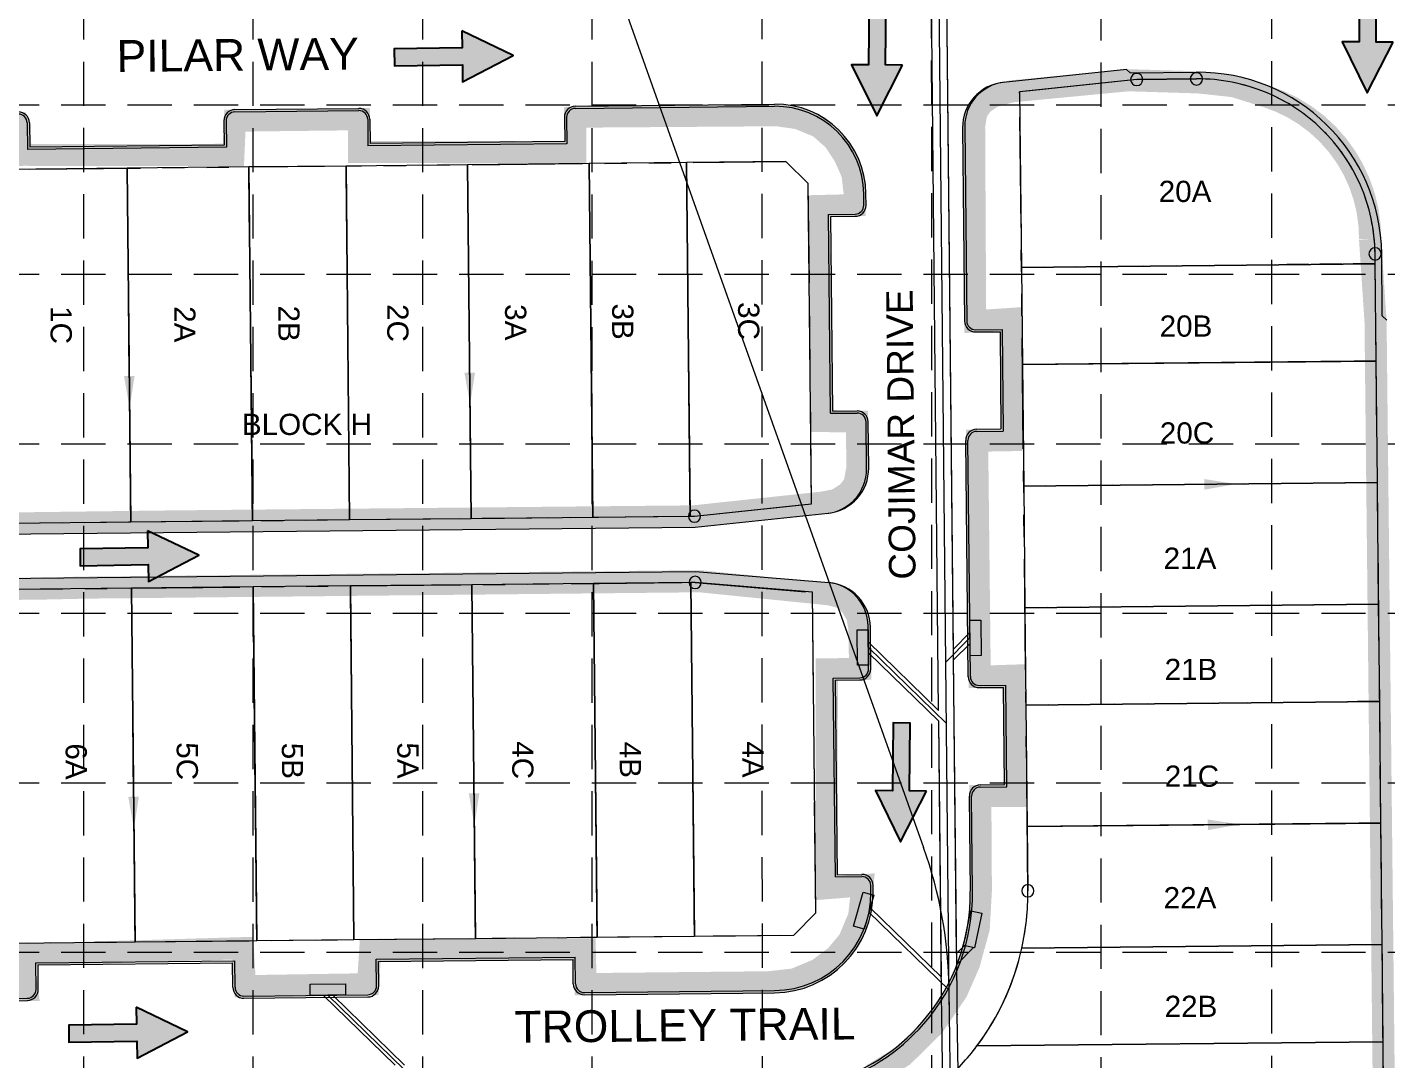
# Model space of a CAD drawing. Extents: x 2509062 to 2510599, y 7103311 to 7105769.
# Drawn here: x 2510009.5 to 2510317, y 7104323.9 to 7104557.5 of the extents above; entities that cross this region are included whole.
import ezdxf
from ezdxf.enums import TextEntityAlignment as Align

# ---------------------------------------------------------------- set-up
doc = ezdxf.new("R2010")
doc.units = 0
doc.header["$LTSCALE"] = 40
doc.header["$MEASUREMENT"] = 0
for name, pattern in [('DASHED', [0.75, 0.5, -0.25]), ('HIDDEN', [0.375, 0.25, -0.125]), ('HIDDEN2', [0.1875, 0.125, -0.0625]), ('PHANTOM2', [1.25, 0.625, -0.125, 0.125, -0.125, 0.125, -0.125])]:
    doc.linetypes.add(name, pattern=pattern)
for name, color, linetype in [('1 EROSION BLANKET', 84, 'Continuous'), ('C-FLOW-ARRW-E', 14, 'Continuous'), ('C-STNAMES-R11', 1, 'Continuous'), ('GRID', 254, 'DASHED'), ('STORM', 5, 'Continuous'), ('XHO461B_PT$0$V-AREA', 6, 'Continuous'), ('XHO461B_PT$0$V-PROP-SUBD-IDEN-BLOK-N-P2', 14, 'Continuous'), ('XHO461B_PT$0$V-PROP-SUBD-IDEN-N-P2', 14, 'Continuous'), ('XHO461B_PT$0$V-PROP-SUBD-N-P2', 14, 'HIDDEN2'), ('XHO461B_PT$0$V-RWAY-LINE-DETL-N-P2', 14, 'Continuous'), ('XHO461B_PT$0$V-RWAY-LINE-N-P2', 14, 'PHANTOM2'), ('XHO461C_PV$0$C-ROAD-BACK-PH2', 12, 'Continuous'), ('XHO461C_PV$0$C-ROAD-FACE-PH2', 12, 'Continuous'), ('XHO461PT$0$C-ROAD-IDEN-N-P1', 1, 'Continuous')]:
    doc.layers.add(name, color=color, linetype=linetype)
doc.styles.get("Standard").update_dxf_attribs({"font": 'ARIAL.TTF'})

msp = doc.modelspace()

# ---------------------------------------------------------------- linework, layer by layer
for points in [[(2510318.39, 7104554.11), (2510314.55, 7104554.14), (2510314.67, 7104569.5), (2510310.83, 7104569.53), (2510310.71, 7104554.17), (2510306.87, 7104554.2), (2510312.54, 7104542.64), (2510318.39, 7104554.11)], [(2510207.47, 7104548.93), (2510203.63, 7104548.96), (2510203.76, 7104564.32), (2510199.92, 7104564.35), (2510199.79, 7104548.99), (2510195.95, 7104549.02), (2510201.62, 7104537.46), (2510207.47, 7104548.93)], [(2510107.8, 7104556.67), (2510107.86, 7104552.83), (2510092.5, 7104552.59), (2510092.56, 7104548.75), (2510107.92, 7104548.99), (2510107.98, 7104545.15), (2510119.41, 7104551.09), (2510107.8, 7104556.67)], [(2510036.74, 7104443.62), (2510036.8, 7104439.78), (2510021.45, 7104439.54), (2510021.51, 7104435.7), (2510036.87, 7104435.94), (2510036.93, 7104432.1), (2510048.35, 7104438.05), (2510036.74, 7104443.62)], [(2510212.88, 7104384.73), (2510209.04, 7104384.76), (2510209.16, 7104400.12), (2510205.32, 7104400.15), (2510205.2, 7104384.79), (2510201.36, 7104384.82), (2510207.03, 7104373.26), (2510212.88, 7104384.73)], [(2510034.17, 7104335.86), (2510034.24, 7104332.02), (2510018.88, 7104331.78), (2510018.94, 7104327.94), (2510034.3, 7104328.18), (2510034.36, 7104324.34), (2510045.78, 7104330.28), (2510034.17, 7104335.86)]]:
    msp.add_lwpolyline(points, close=True)
at = {"color": 254}
for points in [[(2510314.67, 7104569.5), (2510310.83, 7104569.53), (2510314.55, 7104554.14), (2510310.71, 7104554.17)], [(2510203.76, 7104564.32), (2510199.92, 7104564.35), (2510203.63, 7104548.96), (2510199.79, 7104548.99)], [(2510107.98, 7104545.15), (2510107.8, 7104556.67), (2510119.41, 7104551.09), (2510107.8, 7104556.67)], [(2510306.87, 7104554.2), (2510318.39, 7104554.11), (2510312.54, 7104542.64), (2510318.39, 7104554.11)], [(2510092.5, 7104552.59), (2510092.56, 7104548.75), (2510107.86, 7104552.83), (2510107.92, 7104548.99)], [(2510195.95, 7104549.02), (2510207.47, 7104548.93), (2510201.62, 7104537.46), (2510207.47, 7104548.93)], [(2510036.93, 7104432.1), (2510036.74, 7104443.62), (2510048.35, 7104438.05), (2510036.74, 7104443.62)], [(2510021.45, 7104439.54), (2510021.51, 7104435.7), (2510036.8, 7104439.78), (2510036.87, 7104435.94)], [(2510209.16, 7104400.12), (2510205.32, 7104400.15), (2510209.04, 7104384.76), (2510205.2, 7104384.79)], [(2510201.36, 7104384.82), (2510212.88, 7104384.73), (2510207.03, 7104373.26), (2510212.88, 7104384.73)], [(2510034.36, 7104324.34), (2510034.17, 7104335.86), (2510045.78, 7104330.28), (2510034.17, 7104335.86)], [(2510018.88, 7104331.78), (2510018.94, 7104327.94), (2510034.24, 7104332.02), (2510034.3, 7104328.18)]]:
    msp.add_solid(points, dxfattribs=at)
at = {"layer": '1 EROSION BLANKET', "linetype": 'Continuous', "const_width": 5}
msp.add_lwpolyline([(2510200.45, 7104320.47), (2510207.59, 7104324.84), (2510214.45, 7104331.6), (2510219.75, 7104339.41), (2510222.48, 7104345.64), (2510224.69, 7104353.69), (2510225.17, 7104362.27), (2510225.04, 7104383.58), (2510233.05, 7104383.62), (2510232.82, 7104410.84), (2510224.92, 7104410.58), (2510224.32, 7104463.98), (2510232.12, 7104464.11), (2510231.86, 7104491.51), (2510223.91, 7104490.99), (2510223.86, 7104494.27), (2510223.64, 7104535.12), (2510224.18, 7104538.37), (2510225.68, 7104540.35), (2510227.96, 7104541.85), (2510232.05, 7104542.99), (2510258.5, 7104545.51), (2510274.4, 7104545.03), (2510282.39, 7104544.16), (2510289.67, 7104541.87, -0.330003), (2510313.19, 7104509.52), (2510314.43, 7104490.85), (2510316.48, 7104300.23)], format="xyb", dxfattribs=at)
for points in [[(2509962.26, 7104535.46), (2510007.39, 7104535.82), (2510007.81, 7104534.78), (2510007.81, 7104528.63), (2510009.3, 7104528.67), (2510011.4, 7104528.59), (2510056.13, 7104528.63), (2510056.47, 7104536.36), (2510061.43, 7104536.43), (2510084.53, 7104536.7), (2510084.53, 7104529.28), (2510133.46, 7104529.21), (2510133.42, 7104537.12), (2510135.37, 7104537.29), (2510179.08, 7104537.6), (2510183.76, 7104536.94), (2510188.56, 7104534.98), (2510191.95, 7104532), (2510194.38, 7104528.28), (2510196.14, 7104524.29), (2510196.66, 7104519.71), (2510196.63, 7104517.25), (2510188.4, 7104517.05), (2510189.26, 7104468.43), (2510197.15, 7104468.32), (2510197.25, 7104457.76), (2510196.59, 7104454.17), (2510195.04, 7104452.19), (2510192.46, 7104450.57), (2510189.34, 7104449.97), (2510160.17, 7104446.85), (2510042.24, 7104445.71), (2509993.03, 7104445.08)], [(2509982.52, 7104430.28), (2510011.68, 7104430.51), (2510023.49, 7104430.76), (2510161.62, 7104432.19), (2510191.09, 7104429.21), (2510194.04, 7104428.4), (2510195.75, 7104426.81), (2510197.22, 7104424.33), (2510197.7, 7104421.57), (2510197.88, 7104412.36), (2510190.34, 7104412.25), (2510190.27, 7104362.76), (2510198.38, 7104363.41), (2510197.65, 7104356.41), (2510195.34, 7104350.91), (2510192.31, 7104347.33), (2510188.36, 7104344.36), (2510183.01, 7104342.12), (2510177.14, 7104341.47), (2510135.77, 7104341.05), (2510135.6, 7104348.89), (2510087.09, 7104348.8), (2510086.58, 7104341.03), (2510058.77, 7104340.58), (2510058.25, 7104349.19), (2510008.41, 7104347.7), (2510009.48, 7104339.74), (2509964.42, 7104339.48)]]:
    msp.add_lwpolyline(points, dxfattribs=at)
at = {"layer": 'C-FLOW-ARRW-E', "color": 7, "lineweight": 0}
for p, q in [((2510032.59, 7104478.6), (2510032.4, 7104496.6)), ((2510109.58, 7104479.39), (2510109.4, 7104497.38)), ((2510275.71, 7104454.1), (2510257.72, 7104453.92)), ((2510033.56, 7104383.43), (2510033.38, 7104401.43)), ((2510110.56, 7104384.22), (2510110.37, 7104402.21)), ((2510276.5, 7104377.1), (2510258.51, 7104376.92))]:
    msp.add_line(p, q, dxfattribs=at)
for points in [[(2510033.79, 7104478.62), (2510032.66, 7104471.4), (2510031.39, 7104478.59)], [(2510110.78, 7104479.4), (2510109.66, 7104472.19), (2510108.38, 7104479.38)], [(2510275.7, 7104455.3), (2510282.91, 7104454.17), (2510275.73, 7104452.9)], [(2510034.76, 7104383.45), (2510033.63, 7104376.23), (2510032.36, 7104383.42)], [(2510111.76, 7104384.23), (2510110.63, 7104377.02), (2510109.36, 7104384.21)], [(2510276.49, 7104378.3), (2510283.7, 7104377.18), (2510276.51, 7104375.9)]]:
    msp.add_solid(points, dxfattribs=at)
at = {"layer": 'GRID', "color": 252, "linetype": 'HIDDEN', "lineweight": 0}
for p, q in [((2510291.11, 7103504.86), (2510290.82, 7105729.26)), ((2510022.29, 7103504.71), (2510022.29, 7105728.4)), ((2510060.62, 7103504.7), (2510060.62, 7105728.4)), ((2510098.96, 7103504.7), (2510098.96, 7105728.4)), ((2510137.3, 7103504.69), (2510137.3, 7105728.4)), ((2510175.82, 7103504.78), (2510175.64, 7105728.4)), ((2510214.11, 7103504.96), (2510213.97, 7105728.4)), ((2510252.42, 7103504.5), (2510252.31, 7105728.4)), ((2509102.19, 7104539.95), (2510559.01, 7104539.95)), ((2509102.19, 7104501.61), (2510559.01, 7104501.61)), ((2509102.19, 7104463.27), (2510559.01, 7104463.27)), ((2509102.19, 7104424.93), (2510559.01, 7104424.93)), ((2509102.19, 7104386.6), (2510559.01, 7104386.6)), ((2509102.19, 7104348.26), (2510559.01, 7104348.26))]:
    msp.add_line(p, q, dxfattribs=at)
at = {"layer": 'STORM', "lineweight": 0}
for p, q in [((2510218.03, 7104338.4), (2510213.73, 7104759.13)), ((2510218.03, 7104338.4), (2510213.73, 7104759.13)), ((2510218.98, 7104416.84), (2510215.48, 7104759.14)), ((2510215.62, 7104402.97), (2510212.08, 7104749.24)), ((2510219.68, 7104347.98), (2510215.82, 7104725.93)), ((2510095.7, 7104699.33), (2510212.23, 7104371.95)), ((2510095.7, 7104699.33), (2510212.23, 7104371.95)), ((2510215.62, 7104402.97), (2510212.9, 7104669.14)), ((2510222.66, 7104423.35), (2510225.16, 7104423.38)), ((2510222.74, 7104415.35), (2510222.66, 7104423.35)), ((2510225.16, 7104423.38), (2510225.24, 7104415.38)), ((2510197.18, 7104421.19), (2510199.68, 7104421.22)), ((2510197.27, 7104413.19), (2510197.18, 7104421.19)), ((2510199.68, 7104421.22), (2510199.77, 7104413.22)), ((2510222.7, 7104419.35), (2510217.26, 7104413.87)), ((2510222.69, 7104420.58), (2510218.98, 7104416.84)), ((2510199.71, 7104418.45), (2510215.62, 7104402.97)), ((2510199.73, 7104417.22), (2510217.4, 7104400.01)), ((2510199.74, 7104415.99), (2510215.65, 7104400.5)), ((2510222.72, 7104418.12), (2510219, 7104414.38)), ((2510199.77, 7104413.22), (2510197.27, 7104413.19)), ((2510219.78, 7104338.42), (2510219, 7104414.38)), ((2510225.24, 7104415.38), (2510222.74, 7104415.35)), ((2510216.28, 7104338.38), (2510215.65, 7104400.5)), ((2510216.24, 7104342.62), (2510215.65, 7104400.5)), ((2510196.4, 7104354.14), (2510198.53, 7104361.85)), ((2510198.53, 7104361.85), (2510200.94, 7104361.18)), ((2510200.94, 7104361.18), (2510198.81, 7104353.47)), ((2510200.14, 7104358.29), (2510216.24, 7104342.62)), ((2510221.25, 7104349.83), (2510222.93, 7104357.65)), ((2510222.93, 7104357.65), (2510225.38, 7104357.13)), ((2510199.87, 7104357.32), (2510218.02, 7104339.66)), ((2510225.38, 7104357.13), (2510223.7, 7104349.3)), ((2510198.81, 7104353.47), (2510196.4, 7104354.14)), ((2510221.46, 7104349.78), (2510219.68, 7104347.98)), ((2510223.49, 7104349.35), (2510219.71, 7104345.52)), ((2510223.7, 7104349.3), (2510221.25, 7104349.83)), ((2510219.78, 7104338.42), (2510219.71, 7104345.52)), ((2510073.5, 7104341.02), (2510081.5, 7104341.1)), ((2510073.5, 7104341.02), (2510081.5, 7104341.1)), ((2510073.52, 7104338.52), (2510073.5, 7104341.02)), ((2510073.52, 7104338.52), (2510073.5, 7104341.02)), ((2510081.5, 7104341.1), (2510081.52, 7104338.6)), ((2510081.5, 7104341.1), (2510081.52, 7104338.6)), ((2510216.28, 7104338.38), (2510216.26, 7104340.15)), ((2510216.26, 7104340.12), (2510216.26, 7104340.15)), ((2510218.09, 7104334.16), (2510218.01, 7104339.88)), ((2510218.09, 7104334.16), (2510218.01, 7104339.88)), ((2510081.52, 7104338.6), (2510073.52, 7104338.52)), ((2510081.52, 7104338.6), (2510073.52, 7104338.52)), ((2510076.46, 7104338.55), (2510092.69, 7104322.72)), ((2510076.46, 7104338.55), (2510092.69, 7104322.72)), ((2510077.52, 7104338.56), (2510094.76, 7104321.74)), ((2510077.52, 7104338.56), (2510094.76, 7104321.74)), ((2510078.59, 7104338.57), (2510094.81, 7104322.74)), ((2510078.59, 7104338.57), (2510094.81, 7104322.74)), ((2510216.34, 7104334.13), (2510216.28, 7104338.37)), ((2510216.34, 7104334.13), (2510216.28, 7104338.37)), ((2510218.09, 7104334.16), (2510218.03, 7104338.4)), ((2510218.09, 7104334.16), (2510218.03, 7104338.4)), ((2510219.84, 7104334.18), (2510219.78, 7104338.43)), ((2510216.26, 7104334.13), (2510216.26, 7104334.14)), ((2510216.26, 7104334.14), (2510216.27, 7104334.13)), ((2510216.74, 7104307.18), (2510216.34, 7104334.13)), ((2510216.74, 7104307.18), (2510216.34, 7104334.13)), ((2510218.53, 7104304.16), (2510218.09, 7104334.16)), ((2510218.53, 7104304.16), (2510218.09, 7104334.16)), ((2510220.27, 7104304.91), (2510219.84, 7104334.18)), ((2510220.27, 7104304.91), (2510219.84, 7104334.18)), ((2510219.96, 7104334.23), (2510219.92, 7104334.18))]:
    msp.add_line(p, q, dxfattribs=at)
at = {"layer": 'STORM', "color": 1, "lineweight": 0}
for p, q in [((2510216.26, 7104334.13), (2510216.26, 7104334.14)), ((2510216.26, 7104334.14), (2510216.27, 7104334.13)), ((2510219.96, 7104334.23), (2510219.92, 7104334.18))]:
    msp.add_line(p, q, dxfattribs=at)
at = {"layer": 'STORM', "lineweight": 0}
msp.add_arc((2510118.02, 7104338.42), 100, 0.8381, 19.5927, dxfattribs=at)
msp.add_arc((2510118.02, 7104338.42), 100, 0.8381, 19.5927, dxfattribs=at)
at = {"layer": 'XHO461B_PT$0$V-AREA', "color": 7, "lineweight": 0}
for p, q in [((2510260.41, 7104545.67), (2510233.94, 7104542.9)), ((2510273.91, 7104545.81), (2510260.41, 7104545.67)), ((2510233.94, 7104542.9), (2510234.35, 7104503.18)), ((2510136.6, 7104526.68), (2510109.1, 7104526.39)), ((2510158.6, 7104526.9), (2510136.6, 7104526.68)), ((2510137.42, 7104446.68), (2510136.6, 7104526.68)), ((2510136.6, 7104526.68), (2510137.42, 7104446.68)), ((2510181.1, 7104527.13), (2510158.6, 7104526.9)), ((2510159.42, 7104446.9), (2510158.6, 7104526.9)), ((2510158.6, 7104526.9), (2510159.42, 7104446.9)), ((2510186.15, 7104522.18), (2510181.1, 7104527.13)), ((2510032.11, 7104525.61), (2510004.61, 7104525.32)), ((2510059.61, 7104525.89), (2510032.11, 7104525.61)), ((2510032.93, 7104445.61), (2510032.11, 7104525.61)), ((2510032.11, 7104525.61), (2510032.93, 7104445.61)), ((2510081.6, 7104526.11), (2510059.61, 7104525.89)), ((2510060.42, 7104445.89), (2510059.61, 7104525.89)), ((2510059.61, 7104525.89), (2510060.42, 7104445.89)), ((2510109.1, 7104526.39), (2510081.6, 7104526.11)), ((2510082.42, 7104446.12), (2510081.6, 7104526.11)), ((2510081.6, 7104526.11), (2510082.42, 7104446.12)), ((2510109.92, 7104446.4), (2510109.1, 7104526.39)), ((2510109.1, 7104526.39), (2510109.92, 7104446.4)), ((2510186.89, 7104449.69), (2510186.15, 7104522.18)), ((2510314.34, 7104504), (2510314.32, 7104506.22)), ((2510314.34, 7104504), (2510234.35, 7104503.18)), ((2510234.35, 7104503.18), (2510314.34, 7104504)), ((2510234.35, 7104503.18), (2510234.57, 7104481.18)), ((2510314.57, 7104482), (2510314.34, 7104504)), ((2510314.57, 7104482), (2510234.57, 7104481.18)), ((2510234.57, 7104481.18), (2510314.57, 7104482)), ((2510234.57, 7104481.18), (2510234.85, 7104453.68)), ((2510314.85, 7104454.5), (2510314.57, 7104482)), ((2510314.85, 7104454.5), (2510234.85, 7104453.68)), ((2510234.85, 7104453.68), (2510314.85, 7104454.5)), ((2510234.85, 7104453.68), (2510235.13, 7104426.18)), ((2510315.13, 7104427), (2510314.85, 7104454.5)), ((2510160.42, 7104446.92), (2510186.89, 7104449.69)), ((2510109.92, 7104446.4), (2510137.42, 7104446.68)), ((2510137.42, 7104446.68), (2510159.42, 7104446.9)), ((2510159.42, 7104446.9), (2510160.42, 7104446.92)), ((2510005.43, 7104445.33), (2510032.93, 7104445.61)), ((2510032.93, 7104445.61), (2510060.42, 7104445.89)), ((2510060.42, 7104445.89), (2510082.42, 7104446.12)), ((2510082.42, 7104446.12), (2510109.92, 7104446.4)), ((2510110.07, 7104431.4), (2510082.58, 7104431.12)), ((2510137.57, 7104431.68), (2510110.07, 7104431.4)), ((2510110.07, 7104431.4), (2510110.89, 7104351.4)), ((2510110.89, 7104351.4), (2510110.07, 7104431.4)), ((2510159.57, 7104431.91), (2510137.57, 7104431.68)), ((2510137.57, 7104431.68), (2510138.39, 7104351.68)), ((2510138.39, 7104351.68), (2510137.57, 7104431.68)), ((2510160.57, 7104431.92), (2510159.57, 7104431.91)), ((2510159.57, 7104431.91), (2510160.39, 7104351.91)), ((2510160.39, 7104351.91), (2510159.57, 7104431.91)), ((2510187.1, 7104429.69), (2510160.57, 7104431.92)), ((2510033.08, 7104430.61), (2510005.58, 7104430.33)), ((2510060.58, 7104430.89), (2510033.08, 7104430.61)), ((2510033.08, 7104430.61), (2510033.9, 7104350.61)), ((2510033.9, 7104350.61), (2510033.08, 7104430.61)), ((2510082.58, 7104431.12), (2510060.58, 7104430.89)), ((2510060.58, 7104430.89), (2510061.4, 7104350.9)), ((2510061.4, 7104350.9), (2510060.58, 7104430.89)), ((2510082.58, 7104431.12), (2510083.4, 7104351.12)), ((2510083.4, 7104351.12), (2510082.58, 7104431.12)), ((2510187.84, 7104357.19), (2510187.1, 7104429.69)), ((2510315.13, 7104427), (2510235.13, 7104426.18)), ((2510235.13, 7104426.18), (2510315.13, 7104427)), ((2510235.13, 7104426.18), (2510235.36, 7104404.18)), ((2510315.36, 7104405), (2510315.13, 7104427)), ((2510315.36, 7104405), (2510235.36, 7104404.18)), ((2510235.36, 7104404.18), (2510315.36, 7104405)), ((2510235.36, 7104404.18), (2510235.64, 7104376.69)), ((2510315.64, 7104377.5), (2510315.36, 7104405)), ((2510315.64, 7104377.5), (2510235.64, 7104376.69)), ((2510235.64, 7104376.69), (2510315.64, 7104377.5)), ((2510235.64, 7104376.69), (2510235.79, 7104362.18)), ((2510315.92, 7104350.01), (2510315.64, 7104377.5)), ((2510182.89, 7104352.14), (2510187.84, 7104357.19)), ((2510083.4, 7104351.12), (2510110.89, 7104351.4)), ((2510110.89, 7104351.4), (2510138.39, 7104351.68)), ((2510138.39, 7104351.68), (2510160.39, 7104351.91)), ((2510160.39, 7104351.91), (2510182.89, 7104352.14)), ((2510006.4, 7104350.33), (2510033.9, 7104350.61)), ((2510033.9, 7104350.61), (2510061.4, 7104350.9)), ((2510061.4, 7104350.9), (2510083.4, 7104351.12)), ((2510315.92, 7104350.01), (2510234.44, 7104349.17)), ((2510234.44, 7104349.17), (2510315.92, 7104350.01)), ((2510316.14, 7104328.01), (2510315.92, 7104350.01)), ((2510316.14, 7104328.01), (2510224.27, 7104327.07)), ((2510224.27, 7104327.07), (2510316.14, 7104328.01)), ((2510316.43, 7104300.51), (2510316.14, 7104328.01))]:
    msp.add_line(p, q, dxfattribs=at)
for centre, radius, start, end in [((2510274.32, 7104505.81), 40, 0.5865, 90.5865), ((2510178.29, 7104361.59), 57.5, 347.5236, 0.5865), ((2510178.29, 7104361.59), 57.5, 323.0961, 347.5236), ((2510178.29, 7104361.59), 57.5, 312.2879, 323.0961)]:
    msp.add_arc(centre, radius, start, end, dxfattribs=at)
at = {"layer": 'XHO461B_PT$0$V-PROP-SUBD-N-P2', "color": 7, "lineweight": 0}
for p, q in [((2510137.42, 7104446.68), (2510136.6, 7104526.68)), ((2510159.42, 7104446.9), (2510158.6, 7104526.9)), ((2510032.93, 7104445.61), (2510032.11, 7104525.61)), ((2510060.42, 7104445.89), (2510059.61, 7104525.89)), ((2510082.42, 7104446.12), (2510081.6, 7104526.11)), ((2510109.92, 7104446.4), (2510109.1, 7104526.39)), ((2510314.34, 7104504), (2510234.35, 7104503.18)), ((2510314.57, 7104482), (2510234.57, 7104481.18)), ((2510314.85, 7104454.5), (2510234.85, 7104453.68)), ((2510110.89, 7104351.4), (2510110.07, 7104431.4)), ((2510138.39, 7104351.68), (2510137.57, 7104431.68)), ((2510160.39, 7104351.91), (2510159.57, 7104431.91)), ((2510033.9, 7104350.61), (2510033.08, 7104430.61)), ((2510061.4, 7104350.9), (2510060.58, 7104430.89)), ((2510083.4, 7104351.12), (2510082.58, 7104431.12)), ((2510315.13, 7104427), (2510235.13, 7104426.18)), ((2510315.36, 7104405), (2510235.36, 7104404.18)), ((2510315.64, 7104377.5), (2510235.64, 7104376.69)), ((2510315.92, 7104350.01), (2510234.44, 7104349.17)), ((2510316.14, 7104328.01), (2510224.27, 7104327.07))]:
    msp.add_line(p, q, dxfattribs=at)
at = {"layer": 'XHO461B_PT$0$V-RWAY-LINE-DETL-N-P2', "color": 7, "lineweight": 0}
for centre, start, end in [((2510260.41, 7104545.67), 0, 180), ((2510260.41, 7104545.67), 180, 0), ((2510273.91, 7104545.81), 0, 180), ((2510273.91, 7104545.81), 180, 0), ((2510314.32, 7104506.22), 0, 180), ((2510314.32, 7104506.22), 180, 0), ((2510160.42, 7104446.92), 0, 180), ((2510160.42, 7104446.92), 180, 0), ((2510160.57, 7104431.92), 0, 180), ((2510160.57, 7104431.92), 180, 0), ((2510235.79, 7104362.18), 0, 180), ((2510235.79, 7104362.18), 180, 0)]:
    msp.add_arc(centre, 1.38, start, end, dxfattribs=at)
at = {"layer": 'XHO461B_PT$0$V-RWAY-LINE-N-P2', "color": 7, "lineweight": 0}
for p, q in [((2510260.41, 7104545.67), (2510233.94, 7104542.9)), ((2510260.41, 7104545.67), (2510273.91, 7104545.81)), ((2510235.79, 7104362.18), (2510233.94, 7104542.9)), ((2509960.11, 7104524.87), (2510181.1, 7104527.13)), ((2510186.15, 7104522.18), (2510181.1, 7104527.13)), ((2510186.89, 7104449.69), (2510186.15, 7104522.18)), ((2510316.78, 7104265.51), (2510314.32, 7104506.22)), ((2510160.42, 7104446.92), (2510186.89, 7104449.69)), ((2509982.43, 7104445.09), (2510160.42, 7104446.92)), ((2509982.58, 7104430.09), (2510160.57, 7104431.92)), ((2510160.57, 7104431.92), (2510187.1, 7104429.69)), ((2510187.84, 7104357.19), (2510187.1, 7104429.69)), ((2510182.89, 7104352.14), (2510187.84, 7104357.19)), ((2509984.67, 7104350.11), (2510182.89, 7104352.14))]:
    msp.add_line(p, q, dxfattribs=at)
for centre, radius, start, end in [((2510274.32, 7104505.81), 40, 0.5865, 90.5865), ((2510178.29, 7104361.59), 57.5, 270.5865, 0.5865)]:
    msp.add_arc(centre, radius, start, end, dxfattribs=at)
at = {"layer": 'XHO461C_PV$0$C-ROAD-BACK-PH2', "color": 7, "lineweight": 0}
for p, q in [((2510133.47, 7104539.15), (2510178.47, 7104539.61)), ((2510009.5, 7104535.88), (2510009.56, 7104529.88)), ((2510054.5, 7104536.34), (2510054.56, 7104530.34)), ((2510056.48, 7104538.36), (2510084.48, 7104538.65)), ((2510086.5, 7104536.67), (2510086.56, 7104530.67)), ((2510131.49, 7104537.13), (2510131.56, 7104531.13)), ((2510221.52, 7104535), (2510221.97, 7104491.05)), ((2510054.56, 7104530.34), (2510009.56, 7104529.88)), ((2510131.56, 7104531.13), (2510086.56, 7104530.67)), ((2510198.7, 7104517.25), (2510198.67, 7104519.81)), ((2510190.72, 7104515.17), (2510196.72, 7104515.23)), ((2510191.18, 7104470.17), (2510190.72, 7104515.17)), ((2510223.99, 7104489.07), (2510229.99, 7104489.13)), ((2510229.99, 7104489.13), (2510230.23, 7104466.13)), ((2510191.18, 7104470.17), (2510197.18, 7104470.23)), ((2510199.31, 7104457.59), (2510199.2, 7104468.25)), ((2510224.22, 7104466.07), (2510230.23, 7104466.13)), ((2510222.79, 7104410.6), (2510222.25, 7104464.05)), ((2510199.77, 7104412.38), (2510199.68, 7104422.05)), ((2510191.8, 7104410.3), (2510197.8, 7104410.36)), ((2510192.26, 7104365.3), (2510191.8, 7104410.3)), ((2510224.81, 7104408.63), (2510230.81, 7104408.69)), ((2510231.05, 7104385.69), (2510230.81, 7104408.69)), ((2510225.05, 7104385.63), (2510231.05, 7104385.69)), ((2510223.29, 7104362.06), (2510223.07, 7104383.61)), ((2510192.26, 7104365.3), (2510198.26, 7104365.37)), ((2510200.29, 7104361.82), (2510200.28, 7104363.39)), ((2510011.45, 7104345.89), (2510056.44, 7104346.35)), ((2510011.51, 7104339.89), (2510011.45, 7104345.89)), ((2510056.5, 7104340.35), (2510056.44, 7104346.35)), ((2510088.44, 7104346.68), (2510133.44, 7104347.14)), ((2510088.5, 7104340.68), (2510088.44, 7104346.68)), ((2510133.5, 7104341.14), (2510133.44, 7104347.14)), ((2510135.52, 7104339.16), (2510178.52, 7104339.6)), ((2509967.53, 7104337.44), (2510009.53, 7104337.87)), ((2510058.52, 7104338.37), (2510086.52, 7104338.66))]:
    msp.add_line(p, q, dxfattribs=at)
for centre, radius, start, end in [((2510231.52, 7104535.1), 10, 95.9758, 180.5856), ((2510133.49, 7104537.15), 2, 90.5865, 180.5865), ((2510178.68, 7104519.61), 20, 0.5865, 90.5865), ((2510007.5, 7104535.86), 2, 0.5865, 90.5865), ((2510056.5, 7104536.36), 2, 90.5865, 180.5865), ((2510084.5, 7104536.65), 2, 0.5865, 90.5865), ((2510196.7, 7104517.23), 2, 270.5865, 0.5865), ((2510223.97, 7104491.07), 2, 180.5856, 270.5865), ((2510197.2, 7104468.23), 2, 0.5865, 90.5865), ((2510224.25, 7104464.07), 2, 90.5865, 180.5876), ((2510189.31, 7104457.48), 10, 275.9758, 0.5865), ((2510189.68, 7104421.95), 10, 0.5865, 85.1972), ((2510197.77, 7104412.36), 2, 270.5865, 0.5865), ((2510224.79, 7104410.63), 2, 180.5876, 270.5876), ((2510225.07, 7104383.63), 2, 90.5876, 180.5876), ((2510198.28, 7104363.37), 2, 0.5865, 90.5865), ((2510178.29, 7104361.6), 22, 270.5865, 0.5865), ((2510178.29, 7104361.59), 45, 319.0695, 0.5865), ((2510009.51, 7104339.87), 2, 270.5865, 0.5865), ((2510058.5, 7104340.37), 2, 180.5865, 270.5865), ((2510086.5, 7104340.66), 2, 270.5865, 0.5865), ((2510135.5, 7104341.16), 2, 180.5865, 270.5865), ((2510178.29, 7104361.59), 45, 285.7458, 319.0695)]:
    msp.add_arc(centre, radius, start, end, dxfattribs=at)
at = {"layer": 'XHO461C_PV$0$C-ROAD-FACE-PH2', "color": 7, "lineweight": 0}
for p, q in [((2510258.1, 7104547.94), (2510230.21, 7104545.02)), ((2510258.1, 7104547.94), (2510258.9, 7104547.15)), ((2510258.9, 7104547.15), (2510273.9, 7104547.31)), ((2510056.47, 7104538.86), (2510084.47, 7104539.15)), ((2510133.47, 7104539.65), (2510178.47, 7104540.11)), ((2510010, 7104535.88), (2510010.06, 7104530.38)), ((2510054, 7104536.33), (2510054.05, 7104530.83)), ((2510087, 7104536.67), (2510087.05, 7104531.17)), ((2510130.99, 7104537.12), (2510131.05, 7104531.62)), ((2510221.03, 7104534.72), (2510221.47, 7104491.04)), ((2510054.05, 7104530.83), (2510010.06, 7104530.38)), ((2510131.05, 7104531.62), (2510087.05, 7104531.17)), ((2510199.2, 7104517.25), (2510199.17, 7104519.82)), ((2510191.23, 7104514.67), (2510196.73, 7104514.73)), ((2510191.68, 7104470.67), (2510191.23, 7104514.67)), ((2510315.96, 7104492.23), (2510315.82, 7104506.23)), ((2510315.96, 7104492.23), (2510316.97, 7104491.25)), ((2510224, 7104488.57), (2510229.5, 7104488.62)), ((2510229.5, 7104488.62), (2510229.72, 7104466.63)), ((2510191.68, 7104470.67), (2510197.18, 7104470.73)), ((2510199.81, 7104457.87), (2510199.7, 7104468.26)), ((2510224.22, 7104466.57), (2510229.72, 7104466.63)), ((2510222.29, 7104410.6), (2510221.75, 7104464.04)), ((2510160.56, 7104444.42), (2510190.63, 7104447.57)), ((2509982.34, 7104442.59), (2510160.56, 7104444.42)), ((2509982.44, 7104432.6), (2510160.66, 7104434.42)), ((2510160.66, 7104434.42), (2510190.79, 7104431.89)), ((2510200.27, 7104412.39), (2510200.18, 7104421.78)), ((2510192.3, 7104409.81), (2510197.8, 7104409.86)), ((2510192.75, 7104365.81), (2510192.3, 7104409.81)), ((2510224.82, 7104408.13), (2510230.32, 7104408.18)), ((2510230.54, 7104386.18), (2510230.32, 7104408.18)), ((2510225.04, 7104386.13), (2510230.54, 7104386.18)), ((2510222.79, 7104362.05), (2510222.57, 7104383.6)), ((2510192.75, 7104365.81), (2510198.25, 7104365.87)), ((2510200.79, 7104361.83), (2510200.78, 7104363.39)), ((2510011.95, 7104345.39), (2510055.95, 7104345.84)), ((2510012.01, 7104339.89), (2510011.95, 7104345.39)), ((2510056, 7104340.34), (2510055.95, 7104345.84)), ((2510088.95, 7104346.18), (2510132.94, 7104346.63)), ((2510089, 7104340.68), (2510088.95, 7104346.18)), ((2510133, 7104341.13), (2510132.94, 7104346.63)), ((2510135.53, 7104338.66), (2510178.52, 7104339.1)), ((2509967.53, 7104336.94), (2510009.53, 7104337.37)), ((2510058.53, 7104337.87), (2510086.53, 7104338.16))]:
    msp.add_line(p, q, dxfattribs=at)
for centre, radius, start, end in [((2510231.28, 7104534.83), 10.25, 95.9758, 180.5856), ((2510274.32, 7104505.81), 41.5, 0.5865, 90.5865), ((2510056.5, 7104536.36), 2.5, 90.5865, 180.5865), ((2510084.5, 7104536.65), 2.5, 0.5865, 90.5865), ((2510133.49, 7104537.15), 2.5, 90.5865, 180.5865), ((2510178.68, 7104519.61), 20.5, 0.5865, 90.5865), ((2510007.5, 7104535.86), 2.5, 0.5865, 90.5865), ((2510196.7, 7104517.23), 2.5, 270.5865, 0.5865), ((2510223.97, 7104491.07), 2.5, 180.5856, 270.5865), ((2510197.2, 7104468.23), 2.5, 0.5865, 90.5865), ((2510224.25, 7104464.07), 2.5, 90.5865, 180.5876), ((2510189.56, 7104457.76), 10.25, 275.9758, 0.5865), ((2510189.93, 7104421.68), 10.25, 0.5865, 85.1972), ((2510197.77, 7104412.36), 2.5, 270.5865, 0.5865), ((2510224.79, 7104410.63), 2.5, 180.5876, 270.5876), ((2510225.07, 7104383.63), 2.5, 90.5876, 180.5876), ((2510198.28, 7104363.37), 2.5, 0.5865, 90.5865), ((2510178.29, 7104361.6), 22.5, 270.5865, 0.5865), ((2510178.29, 7104361.59), 44.5, 319.0695, 0.5865), ((2510009.51, 7104339.87), 2.5, 270.5865, 0.5865), ((2510058.5, 7104340.37), 2.5, 180.5865, 270.5865), ((2510086.5, 7104340.66), 2.5, 270.5865, 0.5865), ((2510135.5, 7104341.16), 2.5, 180.5865, 270.5865), ((2510178.29, 7104361.59), 44.5, 285.7458, 319.0695)]:
    msp.add_arc(centre, radius, start, end, dxfattribs=at)

# ---------------------------------------------------------------- texts
at = {"layer": 'C-STNAMES-R11', "color": 7, "lineweight": 0}
msp.add_text('COJIMAR DRIVE', height=6, rotation=90.5865, dxfattribs=at).set_placement((2510210.42, 7104432.58))
at = {"layer": 'XHO461B_PT$0$V-PROP-SUBD-IDEN-BLOK-N-P2', "color": 7, "lineweight": 0}
msp.add_text('BLOCK H', height=4.8, dxfattribs=at).set_placement((2510058.05, 7104465.27))
at = {"layer": 'XHO461B_PT$0$V-PROP-SUBD-IDEN-N-P2', "color": 7, "lineweight": 0}
for s, p in [('20A', (2510271.35, 7104520.37)), ('20B', (2510271.56, 7104489.91)), ('20C', (2510271.79, 7104465.73)), ('21A', (2510272.46, 7104437.43)), ('21B', (2510272.69, 7104412.27)), ('21C', (2510272.9, 7104388.1)), ('22A', (2510272.46, 7104360.64)), ('22B', (2510272.69, 7104336.07))]:
    msp.add_text(s, height=4.8, dxfattribs=at).set_placement(p, align=Align.MIDDLE)
at = {"layer": 'XHO461B_PT$0$V-PROP-SUBD-IDEN-N-P2', "color": 7}
for s, p in [('20A', (2510271.35, 7104520.37)), ('20B', (2510271.56, 7104489.91)), ('20C', (2510271.79, 7104465.73)), ('21A', (2510272.46, 7104437.43)), ('21B', (2510272.69, 7104412.27)), ('21C', (2510272.9, 7104388.1)), ('22A', (2510272.46, 7104360.64)), ('22B', (2510272.69, 7104336.07))]:
    msp.add_text(s, height=4.8, dxfattribs=at).set_placement(p, align=Align.MIDDLE)
at = {"layer": 'XHO461B_PT$0$V-PROP-SUBD-IDEN-N-P2', "color": 7, "lineweight": 0}
for s, p in [('1C', (2510017.19, 7104490.14)), ('2A', (2510045.19, 7104490.31)), ('2B', (2510068.72, 7104490.45)), ('2C', (2510093.32, 7104490.6)), ('3A', (2510119.97, 7104490.76)), ('3B', (2510144.19, 7104490.91)), ('3C', (2510172.67, 7104491.05)), ('6A', (2510020.6, 7104391.41)), ('5C', (2510045.71, 7104391.49)), ('5B', (2510069.46, 7104391.56)), ('5A', (2510095.56, 7104391.64)), ('4C', (2510121.58, 7104391.72)), ('4B', (2510145.92, 7104391.8)), ('4A', (2510173.62, 7104391.87))]:
    msp.add_text(s, height=4.8, rotation=270, dxfattribs=at).set_placement(p, align=Align.MIDDLE)
at = {"layer": 'XHO461B_PT$0$V-PROP-SUBD-IDEN-N-P2', "color": 7}
for s, p in [('1C', (2510017.19, 7104490.14)), ('2A', (2510045.19, 7104490.31)), ('2B', (2510068.72, 7104490.45)), ('2C', (2510093.32, 7104490.6)), ('3A', (2510119.97, 7104490.76)), ('3B', (2510144.19, 7104490.91)), ('3C', (2510172.67, 7104491.05)), ('6A', (2510020.6, 7104391.41)), ('5C', (2510045.71, 7104391.49)), ('5B', (2510069.46, 7104391.56)), ('5A', (2510095.56, 7104391.64)), ('4C', (2510121.58, 7104391.72)), ('4B', (2510145.92, 7104391.8)), ('4A', (2510173.62, 7104391.87))]:
    msp.add_text(s, height=4.8, rotation=270, dxfattribs=at).set_placement(p, align=Align.MIDDLE)
at = {"layer": 'XHO461PT$0$C-ROAD-IDEN-N-P1', "color": 7, "lineweight": 0}
for s, p in [('PILAR WAY', (2510029.75, 7104547.37)), ('TROLLEY TRAIL', (2510119.73, 7104327.77))]:
    msp.add_text(s, height=7.2, rotation=0.5867, dxfattribs=at).set_placement(p)

doc.saveas('drawing.dxf')
